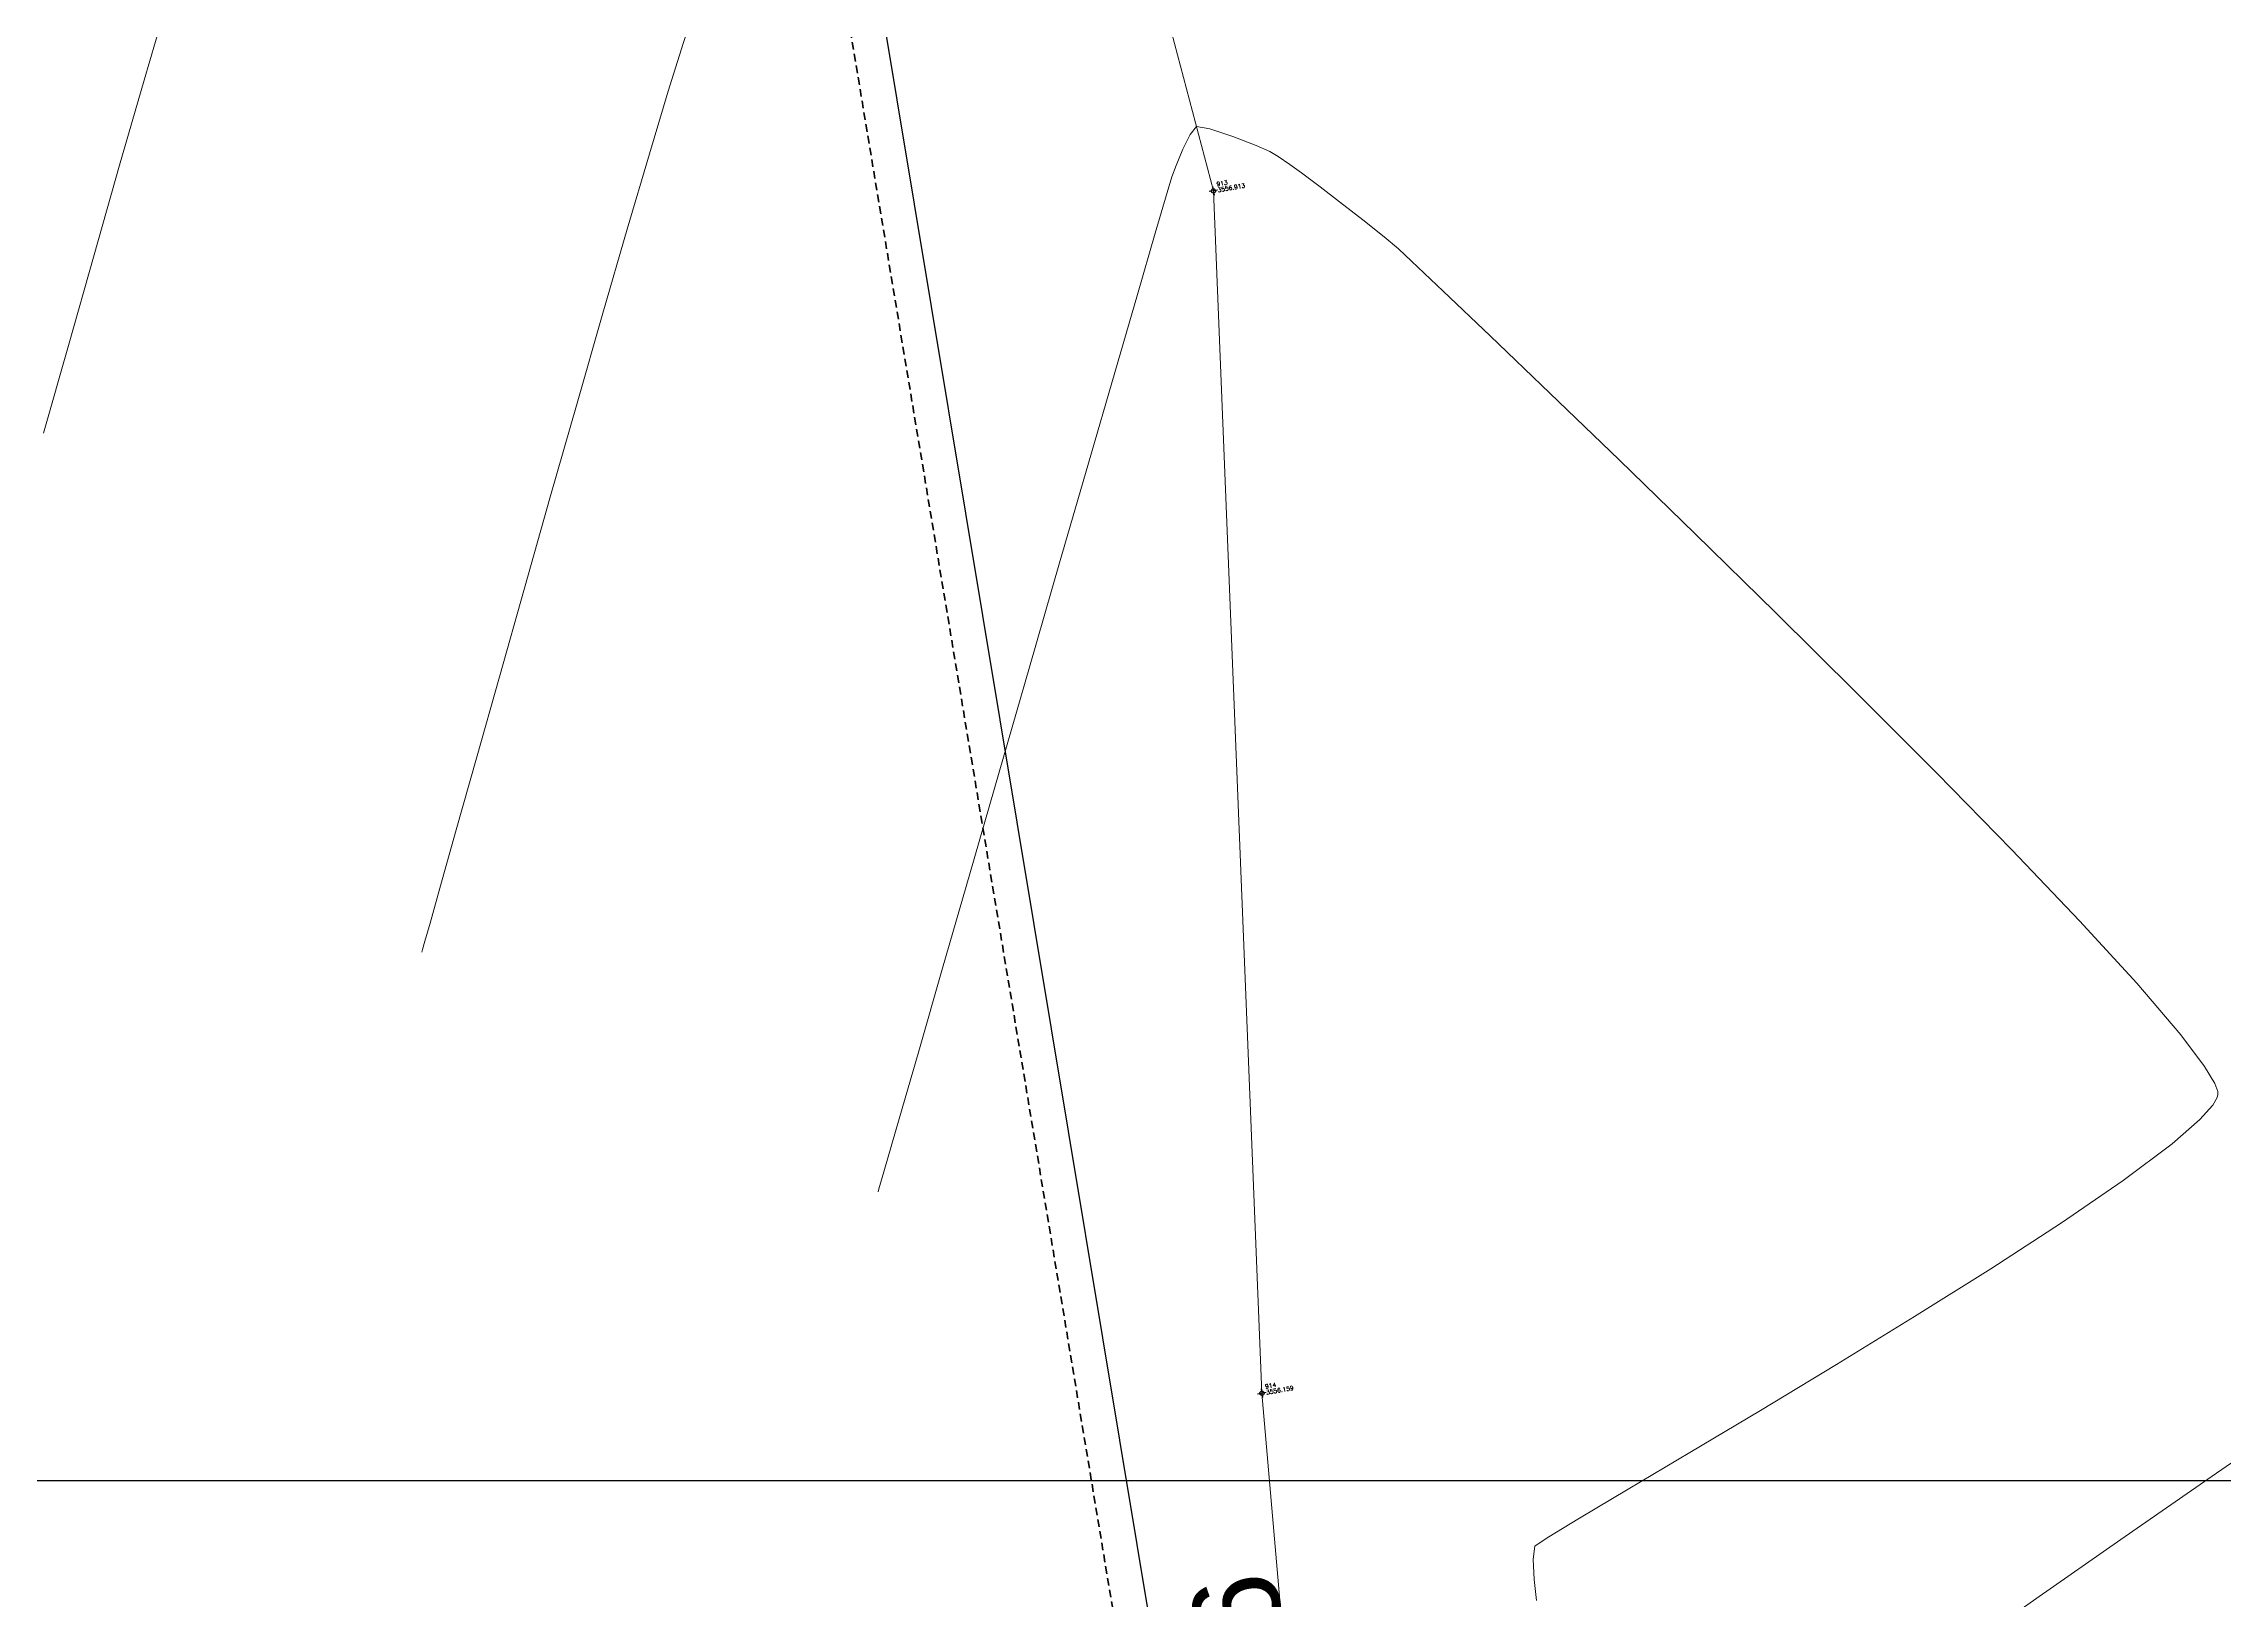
# Model space of a CAD drawing. Header units: millimetres. Extents: x 736950 to 740938, y 8500595 to 8502163.
# Drawn here: x 738203.3 to 738253.7, y 8501197.2 to 8501233.2 of the extents above; entities that cross this region are included whole.
import ezdxf

# ---------------------------------------------------------------- set-up
doc = ezdxf.new("R2010")
doc.units = ezdxf.units.MM
doc.linetypes.add('DASHED', pattern=[0.75, 0.5, -0.25])
for name, color, linetype, lineweight in [('CONT-MNR', 96, 'Continuous', 15), ('COTAS', 40, 'Continuous', 5), ('otros', 4, 'Continuous', 5), ('PERIMETRO', 7, 'Continuous', 35), ('pista', 251, 'Continuous', 5)]:
    doc.layers.add(name, color=color, linetype=linetype, lineweight=lineweight)
doc.layers.add('Cuadricula Coordenadas', color=5, linetype='Continuous')
doc.styles.add('5mm', font='arial.ttf', dxfattribs={"height": 3})
doc.styles.add('COTAS', font='arial.ttf')
doc.dimstyles.new('Copy of GenDist', dxfattribs={"dimtxt": 2, "dimasz": 2, "dimexe": 0.18, "dimexo": 0.0625, "dimgap": 1, "dimtad": 2, "dimdec": 3, "dimzin": 1, "dimdsep": 46, "dimtxsty": 'COTAS', "dimcen": 0.09, "dimadec": 3, "dimazin": 0, "dimtfac": 1, "dimtdec": 3, "dimtofl": 0, "dimtmove": 0, "dimatfit": 3, "dimfxl": 1, "dimtolj": 1, "dimtzin": 0, "dimarcsym": 0})

# ---------------------------------------------------------------- blocks, each defined once
blk = doc.blocks.new('*D160')
at = {"layer": 'COTAS', "color": 0, "lineweight": -2, "transparency": 16777216}
for p, q in [((738220.5632841848, 8501242.242811132), (738221.4645023032, 8501242.392647797)), ((738221.6149573205, 8501240.390208462), (738237.2857262052, 8501146.135703)), ((738236.8900882993, 8501144.04247017), (738237.7913064177, 8501144.192306837))]:
    blk.add_line(p, q, dxfattribs=at)
at = {"layer": 'COTAS', "color": 0, "transparency": 16777216}
for points in [[(738221.9437769456, 8501240.444878064), (738221.2861376957, 8501240.33553886), (738221.2869397055, 8501242.363126213)], [(738237.6145458303, 8501146.190372601), (738236.9569065804, 8501146.081033397), (738237.61374382, 8501144.16278525)]]:
    blk.add_solid(points, dxfattribs=at)
at = {"layer": 'Defpoints', "color": 0, "transparency": 16777216}
for p in [(738220.5016305051, 8501242.23256058), (738236.8284346196, 8501144.03221962), (738237.61374382, 8501144.16278525)]:
    blk.add_point(p, dxfattribs=at)
at = {"layer": 'COTAS', "color": 0, "transparency": 16777216, "insert": (738231.4441191461, 8501193.594441472), "char_height": 2, "attachment_point": 5, "rotation": 279.4396589262857, "style": 'COTAS'}
blk.add_mtext('\\A1;99.548', dxfattribs=at)

msp = doc.modelspace()

# ---------------------------------------------------------------- hatches: boundary and pattern name
at = {"layer": 'pista'}
h = msp.add_hatch(dxfattribs=at)
h.set_pattern_fill('HONEY', color=256, scale=3, angle=9.94991650582834, style=0)
h.set_pattern_definition([(9.94991650582834, (1479841.21072825, -18.49207214638591), (0.4979252195647159, 0.4170677100899267), [0.375, -0.75]), (129.9499165058283, (1479841.21072825, -18.49207214638591), (-0.6101538418184378, 0.222682034283025), [0.3749999999999999, -0.7499999999999998]), (69.94991650582834, (1479841.21072825, -18.49207214638591), (-0.112228622253722, 0.6397497443729518), [-0.75, 0.375])])
h.paths.add_polyline_path([(737744.7999806425, 8501250.923935566), (737743.4751223363, 8501250.754223157), (737756.465848178, 8501242.026572531), (737763.5739612179, 8501242.006896213), (737770.002546867, 8501243.455222024), (737769.8468594846, 8501244.342704736), (737763.4750639071, 8501242.907173423), (737756.7405500773, 8501242.925815564)])
h.paths.add_polyline_path([(737794.2809870465, 8501256.017245878), (737809.7820272583, 8501263.709828075), (737823.391616501, 8501273.483615467), (737837.0791595323, 8501280.557800073), (737851.5530432165, 8501285.77819753), (737870.8510758049, 8501293.050216693, -0.9976846880626209), (737871.0089264096, 8501292.63424804), (737865.2748787645, 8501289.581801567, 0.7845063948290762), (737866.1540430214, 8501286.121818589), (737883.2588851704, 8501291.348365877), (737897.4188924351, 8501296.516943583), (737903.2981396064, 8501301.44146652, -0.5512150924587264), (737904.1219025984, 8501301.177325813), (737906.855912117, 8501297.98174819, 0.5618964424650519), (737910.2738656431, 8501298.536066804), (737914.22079628, 8501308.558674501), (737925.6412323939, 8501300.72656757, 0.340189525830376), (737928.7023693406, 8501300.894137181), (737936.9171069289, 8501306.117412793, -0.358727273887905), (737938.1716059428, 8501305.962964654), (737943.1732157968, 8501301.051021611, 0.3417074120720416), (737946.0555081918, 8501300.709858142), (737955.8779356404, 8501307.072689936), (737971.8320576148, 8501314.464803053), (737988.5677626224, 8501323.411181662), (738023.1375471824, 8501336.282937778), (738044.4246208373, 8501357.728329657), (738061.4456776979, 8501362.208386911), (738078.9085143938, 8501363.070318012), (738112.0997810266, 8501372.051506756), (738118.6561313582, 8501373.365123207), (738128.3493353954, 8501376.976906104), (738155.2251721952, 8501366.826195797), (738176.6167526407, 8501363.543890122), (738193.8053773039, 8501353.328603027), (738204.7313956148, 8501340.877429372), (738207.705198212, 8501335.751671141), (738214.35685511, 8501331.742925933), (738229.9282901662, 8501313.374534177), (738233.5603594936, 8501308.186787868), (738234.53883727, 8501308.358438132), (738230.6417003467, 8501313.924784988), (738214.9478837823, 8501332.43754055), (738208.3676942562, 8501336.403214611), (738205.4657963786, 8501341.405035153), (738194.387784551, 8501354.029418997), (738176.9261677533, 8501364.406946706), (738155.4549153853, 8501367.70147717), (738128.3514754312, 8501377.93815071), (738118.4090486554, 8501374.233504975), (738111.8936108743, 8501372.928085677), (738078.7671659255, 8501363.964436961), (738061.3074614278, 8501363.102660457), (738043.958527311, 8501358.536303693), (738022.6381405202, 8501337.057350922), (737988.196920163, 8501324.233464561), (737971.4304040315, 8501315.270615296), (737955.4419368334, 8501307.862588815), (737945.5806043665, 8501301.47455489, -0.3391433520832071), (737943.8038299843, 8501301.693147572), (737938.8116631231, 8501306.59581691, 0.3560082385246841), (737936.4342009705, 8501306.876887502), (737928.158540546, 8501301.61487459, -0.3502196171718997), (737926.1502499409, 8501301.468794718), (737914.5128481541, 8501309.44969617, 0.4302069892023044), (737913.4330382891, 8501309.014522241), (737909.4507249827, 8501298.90206584, -0.5704007069138802), (737907.5397775185, 8501298.566836312), (737904.9064502402, 8501301.644734057, 0.4931454261128044), (737902.7202336333, 8501302.131411942), (737896.9620044216, 8501297.308254998), (737882.9728831241, 8501292.20205278), (737866.0373022418, 8501287.027224885, -0.7384715771871906), (737865.6977918843, 8501288.787355538), (737871.5108758068, 8501291.881875956, 0.9119586051647783), (737870.5337161538, 8501293.892406015), (737851.2416702455, 8501286.62264278), (737836.7183275839, 8501281.384406622), (737822.9200107896, 8501274.252970394), (737809.3164408724, 8501264.483505804), (737793.8201376351, 8501256.79327439), (737778.9884914039, 8501246.402265295), (737769.846859484, 8501244.34270474), (737770.0025468671, 8501243.455222024), (737779.3594973255, 8501245.563292695)])
h.paths.add_polyline_path([(738260.5182952256, 8501271.251537092), (738234.538837269, 8501308.358438132), (738233.56035949, 8501308.186787868), (738259.6897886079, 8501270.86568047), (738269.3749442189, 8501234.589470252), (738274.5057655985, 8501215.583008338), (738279.7983711922, 8501189.602392923), (738280.7089290785, 8501189.641305126), (738275.382018582, 8501215.790318219), (738270.2441657205, 8501234.822827347)])

# ---------------------------------------------------------------- linework, layer by layer
at = {"linetype": 'Continuous', "extrusion": (-0.172787269436437, 0.9849591664230046, 0)}
for points, elevation in [([(-2196031.137162655, 0), (-2196030.937162654, 0)], 8245807.450062787), ([(-2196027.436162655, 0), (-2196027.236162655, 0)], 8245779.854062786)]:
    msp.add_lwpolyline(points, dxfattribs=dict(at, elevation=elevation))
at = {"linetype": 'Continuous', "extrusion": (0.9849591664230046, 0.172787269436437, 0)}
for points, elevation in [([(8245807.550062787, 0), (8245807.350062787, 0)], 2196031.037162655), ([(8245779.954062785, 0), (8245779.754062788, 0)], 2196027.336162655)]:
    msp.add_lwpolyline(points, dxfattribs=dict(at, elevation=elevation))
at = {"linetype": 'Continuous'}
for centre in [(738230.3462077962, 8501229.839007447), (738231.4691114088, 8501202.018588604)]:
    msp.add_circle(centre, 0.05, dxfattribs=at)
at = {"layer": 'CONT-MNR'}
for points, elevation in [([(738205.604931588, 8501232.403430415), (738206.1298711922, 8501234.19292591)], 3559), ([(738217.7310785849, 8501232.148666378), (738218.0740834903, 8501233.246506767)], 3558), ([(738229.6393509931, 8501230.801256597), (738229.8090285547, 8501231.147447549)], 3557), ([(738231.3334900083, 8501230.889283597), (738231.6504843544, 8501230.753008055)], 3557), ([(738204.4437508541, 8501228.358402973), (738205.0357203906, 8501230.431716885)], 3559), ([(738231.6504843544, 8501230.753008055), (738231.8466714375, 8501230.633013627)], 3557), ([(738232.1183674062, 8501230.446317313), (738232.3870364605, 8501230.254041376)], 3557), ([(738232.5741428, 8501230.117308082), (738232.8163285916, 8501229.933203543)], 3557), ([(738234.2985946457, 8501228.772874981), (738234.6291214074, 8501228.496258758)], 3557), ([(738228.0633845538, 8501225.637711428), (738228.5869764544, 8501227.444640504)], 3557), ([(738235.661288092, 8501227.52036673), (738236.7485741359, 8501226.483815597)], 3557), ([(738226.7890654136, 8501221.23161571), (738227.4551596582, 8501223.535707777)], 3557), ([(738239.7333827828, 8501223.61369958), (738241.4980378483, 8501221.900213294)], 3557), ([(738214.4033940056, 8501220.646142986), (738215.0088341106, 8501222.779493853)], 3558), ([(738226.0918654662, 8501218.818421386), (738226.7890654136, 8501221.23161571)], 3557), ([(738212.0292482554, 8501212.227156278), (738212.0472496473, 8501212.289787408)], 3558), ([(738212.0472496473, 8501212.289787408), (738212.1002353958, 8501212.476090508)], 3558), ([(738223.5272815645, 8501209.934344724), (738224.0812678646, 8501211.854086475)], 3557), ([(738253.5711691469, 8501208.859919498), (738253.4719408738, 8501208.683977865)], 3557), ([(738253.5893773217, 8501208.93306193), (738253.5711691469, 8501208.859919498)], 3557), ([(738253.1761621184, 8501208.351110028), (738252.5357709604, 8501207.793091781)], 3557), ([(738222.6677395358, 8501206.955790618), (738222.8069269622, 8501207.437984195)], 3557), ([(738244.765049171, 8501202.685627105), (738243.003224156, 8501201.622895608)], 3557), ([(738243.003224156, 8501201.622895608), (738241.3684340245, 8501200.647266973)], 3557), ([(738241.3684340245, 8501200.647266973), (738239.9447909635, 8501199.801962225)], 3557), ([(738238.8164071594, 8501199.130202385), (738238.0673947996, 8501198.675208475)], 3557), ([(738238.0673947996, 8501198.675208475), (738237.7818660707, 8501198.480201516)], 3557)]:
    msp.add_lwpolyline(points, dxfattribs=dict(at, elevation=elevation))
at = {"layer": 'CONT-MNR', "extrusion": (0.9457944711293017, -0.324765790041446, 0), "elevation": -2062707.158672492}
msp.add_lwpolyline([(8280167.378379306, 3558.00000000001), (8280168.083623897, 3558.00000000001)], dxfattribs=at)
at = {"layer": 'CONT-MNR', "extrusion": (0.9607654781480538, -0.2773620305646428, 0), "elevation": -1648676.620723729}
msp.add_lwpolyline([(8372438.768255717, 3559.000000000012), (8372440.820487585, 3559.000000000012)], dxfattribs=at)
at = {"layer": 'CONT-MNR', "extrusion": (0.9577462975527624, -0.2876143764208873, 0), "elevation": -1738051.284519567}
msp.add_lwpolyline([(8354344.128340692, 3558.000000000009), (8354345.647408751, 3558.000000000009)], dxfattribs=at)
at = {"layer": 'CONT-MNR', "extrusion": (0.7776756172065395, -0.6286657573006723, 0), "elevation": -4770329.59492163}
msp.add_lwpolyline([(7075299.9815616, 3557), (7075300.212336326, 3557)], dxfattribs=at)
at = {"layer": 'CONT-MNR', "extrusion": (-0.1581417243048394, -0.9874164243286072, 0), "elevation": -8511000.397089416}
msp.add_lwpolyline([(-615458.999134417, 3557.000000000004), (-615458.6875811717, 3557.000000000004)], dxfattribs=at)
at = {"layer": 'CONT-MNR', "extrusion": (0.9235219010073287, -0.3835456926623086, 0), "elevation": -2578839.216236733}
msp.add_lwpolyline([(8134217.224080782, 3557.000000000013), (8134217.628847279, 3557.000000000013)], dxfattribs=at)
at = {"layer": 'CONT-MNR', "extrusion": (-0.3187419688607764, -0.9478415254074681, 0), "elevation": -8293124.98914563}
msp.add_lwpolyline([(-2009973.897786626, 3557.00000000001), (-2009973.334070039, 3557.00000000001)], dxfattribs=at)
at = {"layer": 'CONT-MNR', "extrusion": (-0.3619638057098598, -0.9321921493748138, 0), "elevation": -8191993.717977156}
msp.add_lwpolyline([(-2388965.008929027, 3557.000000000013), (-2388964.432401423, 3557.000000000013)], dxfattribs=at)
at = {"layer": 'CONT-MNR', "extrusion": (0.9594365693325457, -0.2819245810981993, 0), "elevation": -1688433.234021289}
msp.add_lwpolyline([(8364511.401741832, 3558), (8364513.213368311, 3558)], dxfattribs=at)
at = {"layer": 'CONT-MNR', "extrusion": (0.9322796937629098, -0.3617382653208469, 0), "elevation": -2386983.990549336}
msp.add_lwpolyline([(8192570.071113352, 3557.000000000013), (8192570.352495858, 3557.000000000013)], dxfattribs=at)
at = {"layer": 'CONT-MNR', "extrusion": (0.5663338134385663, 0.824175959219954, 0), "elevation": 7424595.568441295}
msp.add_lwpolyline([(4206101.422958213, 3557), (4206101.093300494, 3557)], dxfattribs=at)
at = {"layer": 'CONT-MNR', "extrusion": (0.9598613008708677, -0.2804751024431323, 0), "elevation": -1675785.588899596}
msp.add_lwpolyline([(8367055.450097748, 3557), (8367056.427136246, 3557)], dxfattribs=at)
at = {"layer": 'CONT-MNR', "extrusion": (0.9578447456788787, -0.2872863435239562, 0), "elevation": -1735178.194633705}
msp.add_lwpolyline([(8354941.48559482, 3557.00000000001), (8354941.865393729, 3557.00000000001)], dxfattribs=at)
at = {"layer": 'CONT-MNR', "extrusion": (0.5900214779023277, 0.8073875498259513, 0), "elevation": 7299360.429351331}
msp.add_lwpolyline([(4419868.800305943, 3557.000000000003), (4419868.568563035, 3557.000000000003)], dxfattribs=at)
at = {"layer": 'CONT-MNR', "extrusion": (0.6107097350332709, 0.7918545444307257, 0), "elevation": 7182583.52351064}
msp.add_lwpolyline([(4607210.869505961, 3557), (4607210.299666201, 3557)], dxfattribs=at)
at = {"layer": 'CONT-MNR', "extrusion": (0.615273264379135, 0.7883139033026394, 0), "elevation": 7155852.669582587}
msp.add_lwpolyline([(4648619.729423416, 3557), (4648619.049954024, 3557)], dxfattribs=at)
at = {"layer": 'CONT-MNR', "extrusion": (0.9604680935820088, -0.278390088205277, 0), "elevation": -1657624.212182994}
msp.add_lwpolyline([(8370669.375806346, 3558.000000000013), (8370671.403585357, 3558.000000000013)], dxfattribs=at)
at = {"layer": 'CONT-MNR', "extrusion": (0.9602980552738868, -0.2789760653482503, 0), "elevation": -1662719.50671529}
msp.add_lwpolyline([(8369660.289051562, 3557.000000000003), (8369661.766580684, 3557.000000000003)], dxfattribs=at)
at = {"layer": 'CONT-MNR', "extrusion": (0.6227110178561035, 0.7824519079410667, 0), "elevation": 7111509.304673678}
msp.add_lwpolyline([(4716176.619880486, 3557), (4716175.986741656, 3557)], dxfattribs=at)
at = {"layer": 'CONT-MNR', "extrusion": (0.962147139257155, -0.2725305164917735, 0), "elevation": -1606582.86158827}
msp.add_lwpolyline([(8380613.60685055, 3559), (8380615.783541163, 3559)], dxfattribs=at)
at = {"layer": 'CONT-MNR', "extrusion": (0.6845771251679643, 0.7289404363161407, 0), "elevation": 6702267.749389444}
msp.add_lwpolyline([(5281617.49170936, 3557.00000000001), (5281617.075299681, 3557.00000000001)], dxfattribs=at)
at = {"layer": 'CONT-MNR', "extrusion": (0.6880319840789404, 0.7256803627523599, 0), "elevation": 6677103.617573949}
msp.add_lwpolyline([(5313394.319527183, 3557), (5313393.315464142, 3557)], dxfattribs=at)
at = {"layer": 'CONT-MNR', "extrusion": (0.961158864901764, -0.2759957181203228, 0), "elevation": -1636759.189957764}
msp.add_lwpolyline([(8374772.049276434, 3558.000000000013), (8374774.21677541, 3558.000000000013)], dxfattribs=at)
at = {"layer": 'CONT-MNR', "extrusion": (0.9625648479593676, -0.2710514959799332, 0), "elevation": -1593701.019395486}
msp.add_lwpolyline([(8383070.710611826, 3559.00000000001), (8383072.824403684, 3559.00000000001)], dxfattribs=at)
at = {"layer": 'CONT-MNR', "extrusion": (0.6919614362039718, 0.7219344643432233, 0), "elevation": 6648159.748655748}
msp.add_lwpolyline([(5349562.335595928, 3557), (5349560.424744525, 3557)], dxfattribs=at)
at = {"layer": 'CONT-MNR', "extrusion": (0.9605947544868502, -0.2779527255710012, 0), "elevation": -1653800.831393778}
msp.add_lwpolyline([(8371423.068374021, 3557.00000000001), (8371425.256605471, 3557.00000000001)], dxfattribs=at)
at = {"layer": 'CONT-MNR', "extrusion": (0.9616491272946296, -0.2742826206187288, 0), "elevation": -1621833.84342209}
msp.add_lwpolyline([(8377673.014040592, 3558.000000000013), (8377675.244814862, 3558.000000000013)], dxfattribs=at)
at = {"layer": 'CONT-MNR', "extrusion": (0.6941154674969918, 0.7198636799988124, 0), "elevation": 6632145.73271243}
msp.add_lwpolyline([(5369401.061729659, 3557), (5369398.831725283, 3557)], dxfattribs=at)
at = {"layer": 'CONT-MNR', "extrusion": (0.699659168339962, 0.7144767653029963, 0), "elevation": 6590442.956938599}
msp.add_lwpolyline([(5420501.447046191, 3557.00000000001), (5420498.847133508, 3557.00000000001)], dxfattribs=at)
at = {"layer": 'CONT-MNR', "extrusion": (0.9622779228933682, -0.2720683721273478, 0), "elevation": -1602545.839543573}
msp.add_lwpolyline([(8381379.608472599, 3558.00000000001), (8381381.736441062, 3558.00000000001)], dxfattribs=at)
at = {"layer": 'CONT-MNR', "extrusion": (0.7034216977864152, 0.7107727591032716, 0), "elevation": 6561732.047416907}
msp.add_lwpolyline([(5455219.395985758, 3557.00000000001), (5455216.745257312, 3557.00000000001)], dxfattribs=at)
at = {"layer": 'CONT-MNR', "extrusion": (0.9607414666029711, -0.2774451916137169, 0), "elevation": -1649377.865843649}
msp.add_lwpolyline([(8372288.186456089, 3557), (8372290.7150348, 3557)], dxfattribs=at)
at = {"layer": 'CONT-MNR', "extrusion": (0.9624743511687693, -0.2713726650609019, 0), "elevation": -1596486.475622819}
msp.add_lwpolyline([(8382533.945724873, 3558.000000000007), (8382535.90760649, 3558.000000000007)], dxfattribs=at)
at = {"layer": 'CONT-MNR', "extrusion": (0.7082442955867447, 0.7059674339293815, 0), "elevation": 6524441.189381022}
msp.add_lwpolyline([(5499762.209963451, 3557.000000000002), (5499759.597774733, 3557.000000000002)], dxfattribs=at)
at = {"layer": 'CONT-MNR', "extrusion": (0.9626048486632669, -0.2709094042848439, 0), "elevation": -1592451.860387205}
msp.add_lwpolyline([(8383299.628606434, 3558), (8383301.347943162, 3558)], dxfattribs=at)
at = {"layer": 'CONT-MNR', "extrusion": (0.9607657254702602, -0.2773611738538843, 0), "elevation": -1648645.704175011}
msp.add_lwpolyline([(8372429.94378702, 3557.000000000003), (8372432.392292721, 3557.000000000003)], dxfattribs=at)
at = {"layer": 'CONT-MNR', "extrusion": (0.7146684405359744, 0.6994633801006872, 0), "elevation": 6473891.426798528}
msp.add_lwpolyline([(5559174.242729898, 3557), (5559171.758338222, 3557)], dxfattribs=at)
at = {"layer": 'CONT-MNR', "extrusion": (0.9626571064089401, -0.2707236514979191, 0), "elevation": -1590834.158660339}
msp.add_lwpolyline([(8383605.357517939, 3558.00000000001), (8383606.757850885, 3558.00000000001)], dxfattribs=at)
at = {"layer": 'CONT-MNR', "extrusion": (0.7236660480800654, 0.6901503103354955, 0), "elevation": 6401361.495389836}
msp.add_lwpolyline([(5642537.713655201, 3557.000000000013), (5642535.446137477, 3557.000000000013)], dxfattribs=at)
at = {"layer": 'CONT-MNR', "extrusion": (0.962591217979382, -0.2709578326400071, 0), "elevation": -1592873.622254225}
msp.add_lwpolyline([(8383217.262128348, 3558), (8383218.101331409, 3558)], dxfattribs=at)
at = {"layer": 'CONT-MNR', "extrusion": (0.9607833011935158, -0.277300285156164, 0), "elevation": -1648115.101490052}
msp.add_lwpolyline([(8372532.137559379, 3557), (8372534.409230977, 3557)], dxfattribs=at)
at = {"layer": 'CONT-MNR', "extrusion": (0.9623525552660511, -0.2718042666569124, 0), "elevation": -1600245.521768523}
msp.add_lwpolyline([(8381812.747767071, 3558), (8381813.187525708, 3558)], dxfattribs=at)
at = {"layer": 'CONT-MNR', "extrusion": (0.7371768815604964, 0.6756998189231235, 0), "elevation": 6288489.168698542}
msp.add_lwpolyline([(5768061.99955743, 3557), (5768060.037619131, 3557)], dxfattribs=at)
at = {"layer": 'CONT-MNR', "extrusion": (0.7596952537883908, 0.6502792641407171, 0), "elevation": 6089007.882802099}
msp.add_lwpolyline([(5978260.250741146, 3557.000000000002), (5978258.682182939, 3557.000000000002)], dxfattribs=at)
at = {"layer": 'CONT-MNR', "extrusion": (0.7978570760583998, 0.6028466522952091, 0), "elevation": 5713946.343403635}
msp.add_lwpolyline([(6337697.614483207, 3557.000000000006), (6337696.700042921, 3557.000000000006)], dxfattribs=at)
at = {"layer": 'CONT-MNR', "extrusion": (0.9607998711809974, -0.2772428674259787, 0), "elevation": -1647614.748873039}
msp.add_lwpolyline([(8372626.989585838, 3557.000000000002), (8372628.617305885, 3557.000000000002)], dxfattribs=at)
at = {"layer": 'CONT-MNR', "extrusion": (0.8586505231493017, 0.5125614881118464, 0), "elevation": 4991294.202410577}
msp.add_lwpolyline([(6921167.853911164, 3557.000000000004), (6921167.392111223, 3557.000000000004)], dxfattribs=at)
at = {"layer": 'CONT-MNR', "extrusion": (0.9426265952033472, 0.333848920943808, 0), "elevation": 3534016.915542093}
msp.add_lwpolyline([(7767000.729065461, 3557), (7767000.532383509, 3557)], dxfattribs=at)
at = {"layer": 'CONT-MNR', "extrusion": (-0.7475250187249151, 0.6642336534535987, 0), "elevation": 5094925.962493744}
msp.add_lwpolyline([(-6845238.981517057, 3557), (-6845238.536223816, 3557)], dxfattribs=at)
at = {"layer": 'CONT-MNR', "extrusion": (0.998587704425745, 0.05312811468254025, 0), "elevation": 1188864.160236316}
msp.add_lwpolyline([(8449980.759616503, 3557), (8449980.69194872, 3557)], dxfattribs=at)
at = {"layer": 'CONT-MNR', "extrusion": (0.9607945980190754, -0.2772611411960992, 0), "elevation": -1647773.990770361}
msp.add_lwpolyline([(8372594.680960355, 3557), (8372595.651456359, 3557)], dxfattribs=at)
at = {"layer": 'CONT-MNR', "extrusion": (0.5992971439522685, -0.8005266599249858, 0), "elevation": -6363010.843728968}
msp.add_lwpolyline([(5685740.387186551, 3557.000000000002), (5685738.968974406, 3557.000000000002)], dxfattribs=at)
at = {"layer": 'CONT-MNR', "extrusion": (0.9606571494512542, -0.2777370000705536, 0), "elevation": -1651920.833172897}
msp.add_lwpolyline([(8371776.705216683, 3557.000000000013), (8371776.774806678, 3557.000000000013)], dxfattribs=at)
at = {"layer": 'CONT-MNR', "extrusion": (0.9607297894700241, -0.2774856241769711, 0), "elevation": -1649730.210225765}
msp.add_lwpolyline([(8372208.731256734, 3557.000000000003), (8372208.946617118, 3557.000000000003)], dxfattribs=at)
at = {"layer": 'CONT-MNR', "extrusion": (0.5651964309006708, -0.824956359147042, 0), "elevation": -6595867.671541693}
msp.add_lwpolyline([(5413877.010076777, 3557.000000000013), (5413875.278054636, 3557.000000000013)], dxfattribs=at)
at = {"layer": 'CONT-MNR', "extrusion": (-0.5449333735346295, 0.8384793488262952, 0), "elevation": 6725788.593582399}
msp.add_lwpolyline([(-5251598.200667748, 3557), (-5251596.246825298, 3557)], dxfattribs=at)
at = {"layer": 'CONT-MNR', "extrusion": (0.5317418350513945, -0.846906500657644, 0), "elevation": -6807168.169319666}
msp.add_lwpolyline([(5145673.606033918, 3557.000000000013), (5145671.523681002, 3557.000000000013)], dxfattribs=at)
at = {"layer": 'CONT-MNR', "extrusion": (0.5227260598336163, -0.8525007134136737, 0), "elevation": -6861381.577144401}
msp.add_lwpolyline([(5073156.489587484, 3557), (5073154.372583145, 3557)], dxfattribs=at)
at = {"layer": 'CONT-MNR', "extrusion": (0.5668164370566544, -0.8238441155233192, 0), "elevation": -6585209.4859883}
msp.add_lwpolyline([(5426828.737575924, 3558.000000000006), (5426825.840428346, 3558.000000000006)], dxfattribs=at)
at = {"layer": 'CONT-MNR', "extrusion": (-0.569942037813066, 0.8216848991757667, 0), "elevation": 6564546.069728707}
msp.add_lwpolyline([(-5451803.148968298, 3558.000000000013), (-5451800.458678618, 3558.000000000013)], dxfattribs=at)
at = {"layer": 'CONT-MNR', "extrusion": (0.5115416676960403, -0.8592584722950097, 0), "elevation": -6927087.461990498}
msp.add_lwpolyline([(4983056.851261241, 3557.000000000003), (4983055.538054748, 3557.000000000003)], dxfattribs=at)
at = {"layer": 'CONT-MNR', "extrusion": (0.99235898801373, -0.1233841112476222, 0), "elevation": -316315.920893186}
msp.add_lwpolyline([(8527327.533321599, 3557.000000000003), (8527327.229626872, 3557.000000000003)], dxfattribs=at)
at = {"layer": 'CONT-MNR', "extrusion": (0.5734060576883645, -0.8192713183105387, 0), "elevation": -6541470.422027832}
msp.add_lwpolyline([(5479466.95040438, 3558.000000000002), (5479464.549303313, 3558.000000000002)], dxfattribs=at)
at = {"layer": 'CONT-MNR', "extrusion": (0.9983287990041342, 0.05778935091315068, 0), "elevation": 1228282.725479841}
msp.add_lwpolyline([(8444328.687896665, 3557.00000000001), (8444328.216702048, 3557.00000000001)], dxfattribs=at)
at = {"layer": 'CONT-MNR', "extrusion": (0.9945969534006609, 0.1038118504127716, 0), "elevation": 1616774.10337943}
msp.add_lwpolyline([(8378627.511934401, 3557.00000000001), (8378627.027034334, 3557.00000000001)], dxfattribs=at)
at = {"layer": 'CONT-MNR', "extrusion": (0.5777725273191032, -0.8161978355002517, 0), "elevation": -6512118.59488454}
msp.add_lwpolyline([(5514315.772196565, 3558.000000000004), (5514313.742607157, 3558.000000000004)], dxfattribs=at)
at = {"layer": 'Cuadricula Coordenadas', "color": 8}
msp.add_line((736950.2264744169, 8501200), (738552.8979275209, 8501200), dxfattribs=at)
at = {"layer": 'otros'}
for p, q in [((738221.7425635849, 8501262.487467306), (738230.3462077962, 8501229.839007447)), ((738230.3462077962, 8501229.839007447), (738231.4691114088, 8501202.018588604)), ((738231.4691114088, 8501202.018588604), (738233.8565377386, 8501174.592635727))]:
    msp.add_line(p, q, dxfattribs=at)
at = {"layer": 'PERIMETRO', "linetype": 'DASHED', "ltscale": 0.35}
msp.add_lwpolyline([(737683.200969866, 8501281.329551859), (737744.6024409891, 8501182.423775388), (737752.754863814, 8501178.840202238), (737760.1534312089, 8501181.935448542), (737818.0712830903, 8501217.512164854), (737892.6513328891, 8501224.540148428), (737966.6724460352, 8501242.248666123), (737994.6087461784, 8501268.421881564), (738169.7309229737, 8501324.89666196), (738221.1104446506, 8501260.626977284), (738220.501630505, 8501242.23256058), (738236.8284346196, 8501144.032219619), (738320.8206677334, 8501132.278902221)], dxfattribs=at)

# ---------------------------------------------------------------- texts
at = {"color": 2, "char_height": 0.1, "width": 0.3666666666666667, "attachment_point": 1, "rotation": 9.94991650582834, "style": '5mm'}
for s, insert in [('\\Ftxt.shx;\\W1.0000000000;\\T1.0000000000;\\o\\l913', (738230.4118741318, 8501230.043428414)), ('\\Ftxt.shx;\\W1.0000000000;\\T1.0000000000;\\o\\l914', (738231.5347777443, 8501202.223009573))]:
    msp.add_mtext(s, dxfattribs=dict(at, insert=insert))
at = {"color": 1, "char_height": 0.1, "width": 0.7999999999999999, "attachment_point": 1, "rotation": 9.94991650582834, "style": '5mm'}
for s, insert in [('\\Ftxt.shx;\\W1.0000000000;\\T1.0000000000;\\o\\l3556.913', (738230.4360643496, 8501229.90553413)), ('\\Ftxt.shx;\\W1.0000000000;\\T1.0000000000;\\o\\l3556.159', (738231.5589679622, 8501202.08511529))]:
    msp.add_mtext(s, dxfattribs=dict(at, insert=insert))

# ---------------------------------------------------------------- dimensions: what is measured, and where the dimension line sits
at = {"layer": 'COTAS'}
dim = msp.add_aligned_dim(p1=(738220.501630505, 8501242.23256058), p2=(738236.8284346196, 8501144.032219619), distance=0.7960891435888833, dimstyle='Copy of GenDist', dxfattribs=at)
dim.commit()
dim.dimension.update_dxf_attribs({"geometry": '*D160', "text_midpoint": (738231.4441191461, 8501193.594441472)})

doc.saveas('drawing.dxf')
